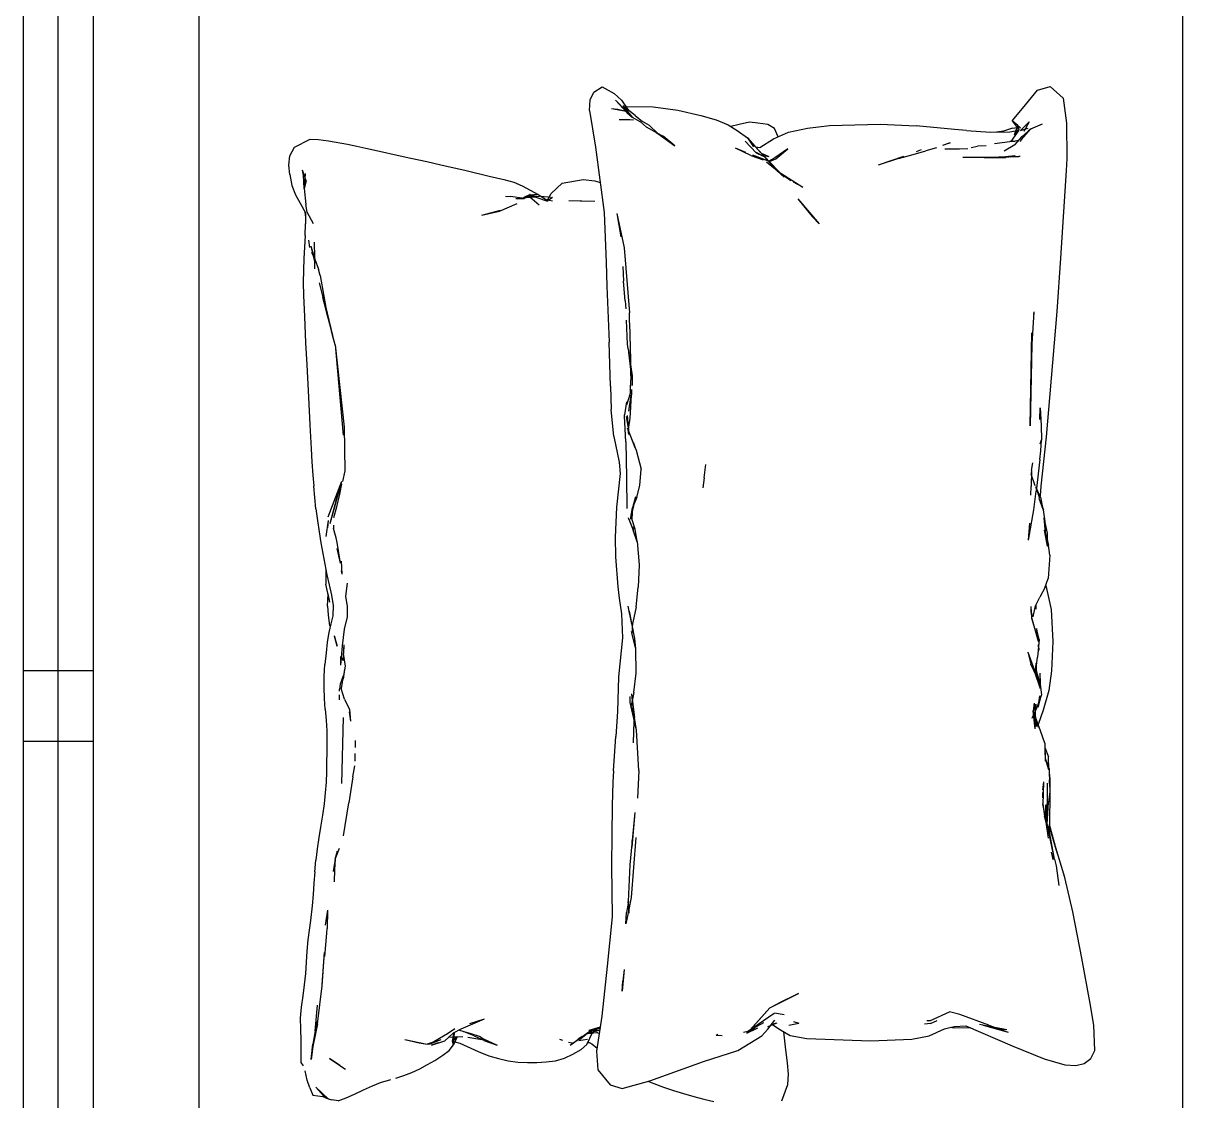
# Model space of a CAD drawing. Header units: metres. Extents: x -658 to -58, y -713 to -118.
# Drawn here: x -199.13 to -198.305, y -129.84 to -129.074 of the extents above; entities that cross this region are included whole.
import ezdxf

# ---------------------------------------------------------------- set-up
doc = ezdxf.new("R2010")
doc.units = ezdxf.units.M
doc.header["$LTSCALE"] = 100
doc.layers.add('plan', color=8, linetype='Continuous')

# ---------------------------------------------------------------- blocks, each defined once
blk = doc.blocks.new('TRAVESSEIRO com textura - TRAVESSEIRO com textura-V45-الدور الارضي')
for p, q in [((-0.06458, -0.1793), (-0.08007, -0.18207)), ((-0.0465, -0.17861), (-0.06458, -0.1793)), ((-0.04097, -0.18147), (-0.0465, -0.17861)), ((-0.03733, -0.18629), (-0.04097, -0.18147)), ((-0.11223, -0.188), (-0.14529, -0.19436)), ((-0.08007, -0.18207), (-0.11223, -0.188)), ((-0.03586, -0.19216), (-0.03733, -0.18629)), ((-0.14529, -0.19436), (-0.16969, -0.19995)), ((-0.03647, -0.20007), (-0.03586, -0.19216)), ((-0.73243, -0.21039), (-0.72415, -0.20116)), ((-0.72415, -0.20116), (-0.70639, -0.19887)), ((-0.70639, -0.19887), (-0.68118, -0.19863)), ((-0.68118, -0.19863), (-0.67268, -0.199)), ((-0.67268, -0.199), (-0.61027, -0.20304)), ((-0.61027, -0.20304), (-0.57231, -0.20582)), ((-0.57231, -0.20582), (-0.51369, -0.2106)), ((-0.18656, -0.20535), (-0.20744, -0.21094)), ((-0.16969, -0.19995), (-0.20644, -0.2111)), ((-0.18656, -0.20535), (-0.20644, -0.2111)), ((-0.18269, -0.20726), (-0.17799, -0.20618)), ((-0.17799, -0.20618), (-0.16401, -0.2042)), ((-0.04066, -0.21474), (-0.03647, -0.20007)), ((-0.72971, -0.21935), (-0.73243, -0.21039)), ((-0.51369, -0.2106), (-0.48307, -0.21328)), ((-0.48307, -0.21328), (-0.44817, -0.21702)), ((-0.42304, -0.21396), (-0.43131, -0.21526)), ((-0.41464, -0.21226), (-0.42545, -0.21475)), ((-0.41495, -0.21383), (-0.42545, -0.21475)), ((-0.41495, -0.21383), (-0.42304, -0.21396)), ((-0.41678, -0.2144), (-0.40599, -0.21162)), ((-0.40528, -0.21237), (-0.41678, -0.2144)), ((-0.40525, -0.21204), (-0.41464, -0.21226)), ((-0.39892, -0.21078), (-0.40599, -0.21162)), ((-0.39892, -0.21078), (-0.38244, -0.21187)), ((-0.37564, -0.21425), (-0.38244, -0.21187)), ((-0.37741, -0.21363), (-0.36035, -0.20971)), ((-0.37564, -0.21425), (-0.36911, -0.21773)), ((-0.36035, -0.20971), (-0.33747, -0.20858)), ((-0.33747, -0.20858), (-0.31669, -0.20959)), ((-0.31669, -0.20959), (-0.30273, -0.21132)), ((-0.30273, -0.21132), (-0.2888, -0.2154)), ((-0.26514, -0.21433), (-0.27413, -0.21743)), ((-0.26514, -0.21433), (-0.25255, -0.21397)), ((-0.26219, -0.21424), (-0.2556, -0.21169)), ((-0.26094, -0.21435), (-0.25255, -0.21397)), ((-0.24627, -0.21136), (-0.2556, -0.21169)), ((-0.24714, -0.21125), (-0.25414, -0.21378)), ((-0.24627, -0.21136), (-0.25414, -0.21378)), ((-0.24714, -0.21125), (-0.23648, -0.21082)), ((-0.24714, -0.21125), (-0.23919, -0.21091)), ((-0.24714, -0.21125), (-0.24627, -0.21113)), ((-0.24627, -0.21113), (-0.23648, -0.21082)), ((-0.24071, -0.2107), (-0.23369, -0.21075)), ((-0.23648, -0.21082), (-0.23919, -0.21091)), ((-0.20751, -0.21263), (-0.23675, -0.21231)), ((-0.23648, -0.21082), (-0.23091, -0.21067)), ((-0.23091, -0.21067), (-0.22338, -0.21166)), ((-0.23013, -0.21078), (-0.20744, -0.21094)), ((-0.20751, -0.21263), (-0.22338, -0.21166)), ((-0.20632, -0.2126), (-0.22217, -0.21567)), ((-0.22141, -0.21379), (-0.21285, -0.21387)), ((-0.20955, -0.21323), (-0.22103, -0.21326)), ((-0.20335, -0.21115), (-0.21341, -0.21453)), ((-0.20632, -0.2126), (-0.21341, -0.21453)), ((-0.21189, -0.21408), (-0.21341, -0.21453)), ((-0.21058, -0.21389), (-0.19764, -0.21183)), ((-0.20751, -0.21263), (-0.20899, -0.21312)), ((-0.20556, -0.21243), (-0.20751, -0.21263)), ((-0.20556, -0.21243), (-0.19051, -0.20938)), ((-0.18269, -0.20726), (-0.20335, -0.21115)), ((-0.19051, -0.20938), (-0.18282, -0.20759)), ((-0.18252, -0.20843), (-0.18772, -0.20946)), ((-0.18587, -0.20918), (-0.18252, -0.20843)), ((-0.71678, -0.23019), (-0.72971, -0.21935)), ((-0.70237, -0.2241), (-0.70583, -0.21595)), ((-0.5722, -0.22208), (-0.54913, -0.22356)), ((-0.5722, -0.22208), (-0.57039, -0.22225)), ((-0.50368, -0.21765), (-0.49123, -0.21676)), ((-0.4956, -0.21786), (-0.50368, -0.21765)), ((-0.49123, -0.21676), (-0.48098, -0.21669)), ((-0.4732, -0.21703), (-0.48098, -0.21669)), ((-0.47816, -0.21768), (-0.48098, -0.21669)), ((-0.48098, -0.21669), (-0.47802, -0.21766)), ((-0.46707, -0.21776), (-0.4732, -0.21703)), ((-0.46707, -0.21776), (-0.4445, -0.2203)), ((-0.45929, -0.22365), (-0.46471, -0.2227)), ((-0.44839, -0.22105), (-0.45655, -0.22394)), ((-0.44817, -0.21702), (-0.4412, -0.21768)), ((-0.44791, -0.22088), (-0.43985, -0.21808)), ((-0.44023, -0.21722), (-0.44636, -0.22009)), ((-0.43985, -0.21808), (-0.44615, -0.22001)), ((-0.43129, -0.2221), (-0.4445, -0.2203)), ((-0.44023, -0.21722), (-0.43165, -0.21558)), ((-0.43955, -0.21843), (-0.43131, -0.21526)), ((-0.43955, -0.21843), (-0.43165, -0.21558)), ((-0.40975, -0.22592), (-0.43129, -0.2221)), ((-0.36287, -0.22081), (-0.36911, -0.21773)), ((-0.36052, -0.22039), (-0.36363, -0.22044)), ((-0.35513, -0.22266), (-0.36287, -0.22081)), ((-0.35513, -0.22266), (-0.35758, -0.22265)), ((-0.33754, -0.21867), (-0.35445, -0.22356)), ((-0.35423, -0.22381), (-0.33754, -0.21867)), ((-0.33899, -0.21837), (-0.34683, -0.22023)), ((-0.34683, -0.22023), (-0.34237, -0.2197)), ((-0.33899, -0.21837), (-0.32643, -0.21952)), ((-0.33139, -0.2184), (-0.33538, -0.2187)), ((-0.33454, -0.21877), (-0.33139, -0.2184)), ((-0.32989, -0.22623), (-0.31239, -0.22003)), ((-0.31477, -0.22087), (-0.32643, -0.21952)), ((-0.31493, -0.21999), (-0.32221, -0.22053)), ((-0.31471, -0.22088), (-0.32221, -0.22053)), ((-0.31239, -0.22003), (-0.32154, -0.22411)), ((-0.31602, -0.2202), (-0.31784, -0.22052)), ((-0.30386, -0.21726), (-0.31649, -0.22158)), ((-0.31649, -0.22158), (-0.31239, -0.22003)), ((-0.31602, -0.2202), (-0.30732, -0.21752)), ((-0.31602, -0.2202), (-0.31493, -0.21999)), ((-0.31503, -0.21777), (-0.30773, -0.21765)), ((-0.30386, -0.21726), (-0.31239, -0.22003)), ((-0.30732, -0.21752), (-0.29937, -0.21654)), ((-0.29201, -0.21932), (-0.29937, -0.21654)), ((-0.29201, -0.21932), (-0.29888, -0.21679)), ((-0.29095, -0.21908), (-0.29888, -0.21679)), ((-0.29095, -0.21908), (-0.29881, -0.21785)), ((-0.29379, -0.22183), (-0.27711, -0.22052)), ((-0.29379, -0.22183), (-0.28823, -0.22252)), ((-0.28895, -0.22145), (-0.29309, -0.2206)), ((-0.29309, -0.2206), (-0.28426, -0.22148)), ((-0.28291, -0.22334), (-0.29201, -0.21932)), ((-0.28696, -0.22129), (-0.29201, -0.21932)), ((-0.2888, -0.2154), (-0.2785, -0.21901)), ((-0.27413, -0.21743), (-0.28823, -0.22252)), ((-0.27647, -0.21869), (-0.28823, -0.22252)), ((-0.27548, -0.2211), (-0.28823, -0.22252)), ((-0.27647, -0.21869), (-0.28655, -0.22187)), ((-0.27711, -0.22052), (-0.28655, -0.22187)), ((-0.27548, -0.2211), (-0.28426, -0.22148)), ((-0.23212, -0.21566), (-0.23777, -0.21489)), ((-0.22147, -0.21555), (-0.23777, -0.21489)), ((-0.23009, -0.21594), (-0.22631, -0.21581)), ((-0.22217, -0.21567), (-0.21341, -0.21453)), ((-0.22147, -0.21555), (-0.22217, -0.21567)), ((-0.0498, -0.23744), (-0.04066, -0.21474)), ((-0.70795, -0.23748), (-0.71678, -0.23019)), ((-0.70716, -0.2254), (-0.70109, -0.23167)), ((-0.70716, -0.2254), (-0.70027, -0.2291)), ((-0.70109, -0.23167), (-0.70266, -0.22615)), ((-0.70118, -0.22585), (-0.70237, -0.2241)), ((-0.69467, -0.23077), (-0.70237, -0.2241)), ((-0.70237, -0.2241), (-0.69687, -0.23045)), ((-0.69095, -0.23568), (-0.69687, -0.23045)), ((-0.69467, -0.23077), (-0.69316, -0.232)), ((-0.4909, -0.22469), (-0.55725, -0.22346)), ((-0.54913, -0.22356), (-0.4909, -0.22469)), ((-0.45929, -0.22365), (-0.45655, -0.22394)), ((-0.45929, -0.22365), (-0.44788, -0.224)), ((-0.44155, -0.22425), (-0.44788, -0.224)), ((-0.40975, -0.22592), (-0.42177, -0.22498)), ((-0.35445, -0.22356), (-0.36255, -0.22402)), ((-0.35823, -0.22391), (-0.36255, -0.22402)), ((-0.32989, -0.22623), (-0.32154, -0.22411)), ((-0.70467, -0.23338), (-0.70795, -0.23748)), ((-0.70795, -0.23748), (-0.70334, -0.23397)), ((-0.70467, -0.23338), (-0.70294, -0.23162)), ((-0.70133, -0.23256), (-0.70467, -0.23338)), ((-0.70092, -0.23495), (-0.70467, -0.23338)), ((-0.70467, -0.23338), (-0.70094, -0.23482)), ((-0.70467, -0.23338), (-0.69886, -0.23479)), ((-0.70334, -0.23397), (-0.69886, -0.23479)), ((-0.70272, -0.23724), (-0.70313, -0.23402)), ((-0.70272, -0.23724), (-0.70056, -0.24364)), ((-0.7002, -0.23908), (-0.70133, -0.23256)), ((-0.69319, -0.23817), (-0.70133, -0.23256)), ((-0.70133, -0.23256), (-0.69802, -0.23595)), ((-0.70029, -0.23507), (-0.69802, -0.23595)), ((-0.6998, -0.25293), (-0.7002, -0.23908)), ((-0.69319, -0.23817), (-0.69428, -0.23274)), ((-0.69325, -0.23525), (-0.69329, -0.23908)), ((-0.69195, -0.25014), (-0.69329, -0.23908)), ((-0.69095, -0.23568), (-0.68636, -0.24316)), ((-0.68248, -0.23851), (-0.68327, -0.23525)), ((-0.68218, -0.24701), (-0.68327, -0.23525)), ((-0.68271, -0.23187), (-0.68218, -0.24701)), ((-0.68271, -0.23187), (-0.68265, -0.23274)), ((-0.68218, -0.24701), (-0.68265, -0.23274)), ((-0.06407, -0.27038), (-0.0498, -0.23744)), ((-0.70056, -0.24364), (-0.69992, -0.24863)), ((-0.68206, -0.26294), (-0.68218, -0.24701)), ((-0.6821, -0.27268), (-0.68159, -0.24214)), ((-0.06542, -0.26077), (-0.06157, -0.24119)), ((-0.06463, -0.25802), (-0.05953, -0.24044)), ((-0.06456, -0.2542), (-0.05953, -0.24044)), ((-0.06174, -0.24655), (-0.06157, -0.24119)), ((-0.70107, -0.27005), (-0.6998, -0.25293)), ((-0.06456, -0.2542), (-0.07212, -0.27482)), ((-0.69022, -0.25588), (-0.68998, -0.2621)), ((-0.68892, -0.26669), (-0.68998, -0.2621)), ((-0.6821, -0.27268), (-0.68206, -0.26294)), ((-0.70107, -0.27005), (-0.7017, -0.27858)), ((-0.68811, -0.27501), (-0.68839, -0.26899)), ((-0.06367, -0.27883), (-0.06407, -0.27038)), ((-0.06268, -0.26717), (-0.06258, -0.27867)), ((-0.7017, -0.27858), (-0.70431, -0.30589)), ((-0.68816, -0.28538), (-0.68811, -0.27501)), ((-0.07212, -0.27482), (-0.0742, -0.28198)), ((-0.06195, -0.28574), (-0.06367, -0.27883)), ((-0.06258, -0.27867), (-0.06298, -0.28158)), ((-0.69164, -0.28436), (-0.69229, -0.28164)), ((-0.69229, -0.28164), (-0.69037, -0.28694)), ((-0.68816, -0.28538), (-0.68825, -0.28213)), ((-0.0679, -0.29555), (-0.0742, -0.28198)), ((-0.05715, -0.29651), (-0.06195, -0.28574)), ((-0.68876, -0.29137), (-0.68658, -0.29893)), ((-0.06794, -0.29809), (-0.0679, -0.29555)), ((-0.06574, -0.29563), (-0.0679, -0.29091)), ((-0.06574, -0.29563), (-0.0654, -0.29974)), ((-0.05477, -0.30881), (-0.05715, -0.29651)), ((-0.6874, -0.30215), (-0.68603, -0.30567)), ((-0.684, -0.30784), (-0.68658, -0.29893)), ((-0.70556, -0.33146), (-0.70431, -0.30589)), ((-0.68126, -0.31843), (-0.684, -0.30784)), ((-0.05336, -0.33837), (-0.05477, -0.30881)), ((-0.68249, -0.31479), (-0.67641, -0.33292)), ((-0.68126, -0.31843), (-0.67641, -0.33292)), ((-0.70456, -0.3674), (-0.70556, -0.33146)), ((-0.05507, -0.38353), (-0.05336, -0.33837)), ((-0.70276, -0.38301), (-0.70456, -0.3674)), ((-0.65256, -0.38999), (-0.63472, -0.37473)), ((-0.63472, -0.37473), (-0.63999, -0.37973)), ((-0.69994, -0.39666), (-0.70276, -0.38301)), ((-0.67236, -0.40476), (-0.66068, -0.3864)), ((-0.66068, -0.3864), (-0.66445, -0.39296)), ((-0.65256, -0.38999), (-0.63999, -0.37973)), ((-0.05724, -0.39532), (-0.05507, -0.38353)), ((-0.67236, -0.40476), (-0.66564, -0.39504)), ((-0.07704, -0.40991), (-0.08708, -0.3896)), ((-0.08708, -0.3896), (-0.0801, -0.40392)), ((-0.06717, -0.3931), (-0.06606, -0.38936)), ((-0.06465, -0.39642), (-0.06606, -0.38936)), ((-0.06127, -0.40233), (-0.05724, -0.39532)), ((-0.69665, -0.40386), (-0.70245, -0.40652)), ((-0.6951, -0.40728), (-0.69994, -0.39666)), ((-0.68092, -0.40554), (-0.68801, -0.39716)), ((-0.68801, -0.39716), (-0.68156, -0.40626)), ((-0.66792, -0.39958), (-0.68785, -0.41876)), ((-0.67236, -0.40476), (-0.66792, -0.39958)), ((-0.07704, -0.40991), (-0.0801, -0.40392)), ((-0.07206, -0.39981), (-0.07316, -0.40664)), ((-0.06545, -0.40847), (-0.06127, -0.40233)), ((-0.04715, -0.39846), (-0.05986, -0.39987)), ((-0.03789, -0.39742), (-0.04715, -0.39846)), ((-0.02977, -0.39656), (-0.03789, -0.39742)), ((-0.02243, -0.39718), (-0.02977, -0.39656)), ((-0.0108, -0.40131), (-0.02243, -0.39718)), ((-0.70526, -0.41137), (-0.70641, -0.41843)), ((-0.70245, -0.40652), (-0.70526, -0.41137)), ((-0.68902, -0.41699), (-0.6951, -0.40728)), ((-0.67236, -0.40476), (-0.68997, -0.42063)), ((-0.67236, -0.40476), (-0.68785, -0.41876)), ((-0.68478, -0.41529), (-0.68267, -0.41052)), ((-0.67906, -0.41014), (-0.68358, -0.42202)), ((-0.68338, -0.41424), (-0.68267, -0.41052)), ((-0.67906, -0.41014), (-0.68198, -0.41824)), ((-0.68156, -0.40626), (-0.67931, -0.41054)), ((-0.67906, -0.41014), (-0.68092, -0.40554)), ((-0.67236, -0.40476), (-0.67868, -0.41228)), ((-0.05887, -0.42596), (-0.07704, -0.40991)), ((-0.07704, -0.40991), (-0.06626, -0.41938)), ((-0.0597, -0.4264), (-0.07319, -0.40684)), ((-0.0617, -0.41133), (-0.06819, -0.40638)), ((-0.0661, -0.40503), (-0.0655, -0.40731)), ((-0.0661, -0.40503), (-0.06348, -0.41146)), ((-0.05701, -0.41555), (-0.0617, -0.41133)), ((-0.70641, -0.41843), (-0.70703, -0.42445)), ((-0.69578, -0.42575), (-0.68684, -0.41763)), ((-0.69578, -0.42575), (-0.68997, -0.42063)), ((-0.69357, -0.42753), (-0.68514, -0.41964)), ((-0.68944, -0.41994), (-0.68902, -0.41699)), ((-0.68572, -0.41963), (-0.68274, -0.41473)), ((-0.68514, -0.41964), (-0.68274, -0.41473)), ((-0.68324, -0.42346), (-0.68029, -0.41452)), ((-0.0663, -0.41431), (-0.0597, -0.4264)), ((-0.05887, -0.42596), (-0.06626, -0.41938)), ((-0.0603, -0.42495), (-0.06263, -0.41846)), ((-0.05898, -0.4262), (-0.06257, -0.41899)), ((-0.0603, -0.42495), (-0.06257, -0.41899)), ((-0.04651, -0.43266), (-0.05701, -0.41555)), ((-0.70703, -0.42445), (-0.70541, -0.43176)), ((-0.70108, -0.43317), (-0.69578, -0.42575)), ((-0.69578, -0.42575), (-0.68951, -0.42142)), ((-0.68324, -0.42346), (-0.6885, -0.43441)), ((-0.6855, -0.42685), (-0.6885, -0.43441)), ((-0.0602, -0.42566), (-0.05936, -0.42861)), ((-0.70541, -0.43176), (-0.70394, -0.43774)), ((-0.70513, -0.43965), (-0.70108, -0.43317)), ((-0.03867, -0.45706), (-0.04651, -0.43266)), ((-0.70858, -0.44809), (-0.70513, -0.43965)), ((-0.05745, -0.44806), (-0.05716, -0.44389)), ((-0.71182, -0.45909), (-0.70858, -0.44809)), ((-0.05745, -0.44806), (-0.05822, -0.44686)), ((-0.01197, -0.45683), (-0.01021, -0.44964)), ((-0.71554, -0.47531), (-0.71182, -0.45909)), ((-0.45402, -0.45661), (-0.46349, -0.45551)), ((-0.45402, -0.45661), (-0.44679, -0.45759)), ((-0.03134, -0.47746), (-0.03867, -0.45706)), ((-0.01391, -0.46404), (-0.01197, -0.45683)), ((-0.01598, -0.47122), (-0.01391, -0.46404)), ((-0.7179, -0.4929), (-0.71554, -0.47531)), ((-0.69907, -0.48969), (-0.69014, -0.47743)), ((-0.69014, -0.47743), (-0.69705, -0.4858)), ((-0.02507, -0.49524), (-0.03134, -0.47746)), ((-0.02056, -0.48548), (-0.0182, -0.47838)), ((-0.0182, -0.47838), (-0.01598, -0.47122)), ((-0.69979, -0.49076), (-0.69705, -0.4858)), ((-0.02304, -0.49247), (-0.02056, -0.48548)), ((-0.71819, -0.51247), (-0.7179, -0.4929)), ((-0.70463, -0.49552), (-0.69907, -0.48969)), ((-0.69907, -0.48969), (-0.70352, -0.49758)), ((-0.69979, -0.49076), (-0.69907, -0.48969)), ((-0.02469, -0.4966), (-0.02304, -0.49247)), ((-0.71187, -0.5057), (-0.70745, -0.50054)), ((-0.71055, -0.50794), (-0.70733, -0.50187)), ((-0.70463, -0.49552), (-0.70745, -0.50054)), ((-0.70352, -0.49758), (-0.70733, -0.50187)), ((-0.47361, -0.50498), (-0.46007, -0.50145)), ((-0.44849, -0.50243), (-0.46007, -0.50145)), ((-0.44026, -0.50447), (-0.44849, -0.50243)), ((-0.40879, -0.50417), (-0.39217, -0.50292)), ((-0.39217, -0.50292), (-0.37611, -0.50347)), ((-0.24585, -0.50321), (-0.27439, -0.50465)), ((-0.24585, -0.50321), (-0.22613, -0.50403)), ((-0.01953, -0.51501), (-0.02507, -0.49524)), ((-0.72256, -0.51533), (-0.71527, -0.51056)), ((-0.71187, -0.5057), (-0.71868, -0.51449)), ((-0.71868, -0.51449), (-0.71055, -0.50794)), ((-0.71483, -0.51208), (-0.71049, -0.50781)), ((-0.71384, -0.51164), (-0.71049, -0.50781)), ((-0.70855, -0.50696), (-0.70897, -0.51181)), ((-0.70855, -0.50696), (-0.70863, -0.51704)), ((-0.61758, -0.51363), (-0.57143, -0.50979)), ((-0.5642, -0.50979), (-0.57143, -0.50979)), ((-0.54919, -0.51108), (-0.56605, -0.51177)), ((-0.5642, -0.50979), (-0.5291, -0.50889)), ((-0.54586, -0.51075), (-0.54919, -0.51108)), ((-0.54586, -0.51075), (-0.52668, -0.50772)), ((-0.54586, -0.51075), (-0.5311, -0.5091)), ((-0.54332, -0.51047), (-0.5291, -0.50889)), ((-0.54083, -0.5095), (-0.52372, -0.5088)), ((-0.54083, -0.5095), (-0.5311, -0.5091)), ((-0.5311, -0.5091), (-0.52372, -0.5088)), ((-0.52668, -0.50772), (-0.51957, -0.50792)), ((-0.51636, -0.50898), (-0.52372, -0.5088)), ((-0.5143, -0.50893), (-0.52372, -0.5088)), ((-0.51301, -0.50811), (-0.51677, -0.508)), ((-0.50599, -0.51167), (-0.5143, -0.50893)), ((-0.50132, -0.51014), (-0.51281, -0.50865)), ((-0.51281, -0.50865), (-0.49652, -0.50938)), ((-0.49824, -0.51138), (-0.48473, -0.51031)), ((-0.49824, -0.51138), (-0.48847, -0.51074)), ((-0.49762, -0.51206), (-0.4906, -0.51092)), ((-0.49652, -0.50938), (-0.48847, -0.51074)), ((-0.48966, -0.51132), (-0.47536, -0.50579)), ((-0.47536, -0.50579), (-0.48847, -0.51074)), ((-0.48473, -0.51031), (-0.48847, -0.51074)), ((-0.47891, -0.50698), (-0.47536, -0.50579)), ((-0.47536, -0.50579), (-0.47361, -0.50498)), ((-0.44046, -0.50555), (-0.42449, -0.50898)), ((-0.44046, -0.50555), (-0.43254, -0.50756)), ((-0.44026, -0.50447), (-0.43254, -0.50756)), ((-0.42449, -0.50898), (-0.43254, -0.50756)), ((-0.43254, -0.50756), (-0.42479, -0.50802)), ((-0.42459, -0.51028), (-0.42545, -0.51044)), ((-0.41744, -0.50575), (-0.42479, -0.50802)), ((-0.42459, -0.51028), (-0.41675, -0.5072)), ((-0.41943, -0.50764), (-0.41755, -0.50699)), ((-0.40879, -0.50417), (-0.41744, -0.50575)), ((-0.40836, -0.50437), (-0.41675, -0.5072)), ((-0.36216, -0.50493), (-0.37611, -0.50347)), ((-0.35, -0.50809), (-0.36272, -0.51066)), ((-0.36216, -0.50493), (-0.35118, -0.50726)), ((-0.33968, -0.50589), (-0.35913, -0.50981)), ((-0.34246, -0.50773), (-0.35118, -0.50726)), ((-0.33232, -0.50517), (-0.34472, -0.50836)), ((-0.33232, -0.50517), (-0.34246, -0.50773)), ((-0.33232, -0.50517), (-0.33968, -0.50589)), ((-0.31512, -0.50489), (-0.33232, -0.50517)), ((-0.30135, -0.50672), (-0.31512, -0.50489)), ((-0.30135, -0.50672), (-0.29209, -0.50864)), ((-0.30022, -0.50826), (-0.28344, -0.50608)), ((-0.30022, -0.50826), (-0.28097, -0.50638)), ((-0.29413, -0.50927), (-0.29841, -0.50927)), ((-0.27439, -0.50465), (-0.29413, -0.50927)), ((-0.27439, -0.50465), (-0.29209, -0.50864)), ((-0.27439, -0.50465), (-0.28344, -0.50608)), ((-0.26553, -0.50697), (-0.28097, -0.50638)), ((-0.21598, -0.50595), (-0.17871, -0.50938)), ((-0.21598, -0.50595), (-0.19137, -0.50816)), ((-0.19817, -0.50528), (-0.15555, -0.50857)), ((-0.19598, -0.50801), (-0.19137, -0.50816)), ((-0.17871, -0.50938), (-0.15263, -0.51074)), ((-0.15555, -0.50857), (-0.14452, -0.5108)), ((-0.14422, -0.51003), (-0.15263, -0.51074)), ((-0.14422, -0.51003), (-0.15257, -0.51036)), ((-0.15257, -0.51036), (-0.1447, -0.51192)), ((-0.14452, -0.5108), (-0.1366, -0.51232)), ((-0.72743, -0.52062), (-0.72256, -0.51533)), ((-0.72266, -0.51958), (-0.71384, -0.51164)), ((-0.72266, -0.51958), (-0.71483, -0.51208)), ((-0.71685, -0.52252), (-0.71483, -0.51208)), ((-0.71685, -0.52252), (-0.71625, -0.5181)), ((-0.71625, -0.5181), (-0.71483, -0.51208)), ((-0.70897, -0.51181), (-0.70863, -0.51704)), ((-0.64205, -0.51866), (-0.61758, -0.51363)), ((-0.64205, -0.51866), (-0.62542, -0.51592)), ((-0.60423, -0.51452), (-0.59381, -0.51394)), ((-0.57982, -0.51288), (-0.59381, -0.51394)), ((-0.57982, -0.51288), (-0.57425, -0.51243)), ((-0.50803, -0.51181), (-0.49886, -0.51324)), ((-0.49789, -0.51334), (-0.49886, -0.51324)), ((-0.4795, -0.51239), (-0.49789, -0.51334)), ((-0.4834, -0.52087), (-0.46514, -0.5172)), ((-0.4795, -0.51239), (-0.45414, -0.51191)), ((-0.46514, -0.5172), (-0.45706, -0.51636)), ((-0.45706, -0.51636), (-0.43322, -0.51906)), ((-0.45414, -0.51191), (-0.43218, -0.5117)), ((-0.43322, -0.51906), (-0.41145, -0.51984)), ((-0.41145, -0.51984), (-0.39789, -0.51958)), ((-0.39789, -0.51958), (-0.37654, -0.51801)), ((-0.37654, -0.51801), (-0.36851, -0.51701)), ((-0.36851, -0.51701), (-0.35724, -0.51547)), ((-0.35724, -0.51547), (-0.34014, -0.51477)), ((-0.34014, -0.51477), (-0.31234, -0.51758)), ((-0.31234, -0.51758), (-0.28768, -0.51822)), ((-0.28768, -0.51822), (-0.27, -0.51943)), ((-0.24567, -0.52115), (-0.27, -0.51943)), ((-0.1366, -0.51232), (-0.1447, -0.51192)), ((-0.10426, -0.51362), (-0.08873, -0.51494)), ((-0.10426, -0.51362), (-0.09586, -0.51449)), ((-0.08873, -0.51494), (-0.09586, -0.51449)), ((-0.02225, -0.52337), (-0.01953, -0.51501)), ((-0.73208, -0.52925), (-0.72743, -0.52062)), ((-0.68925, -0.53398), (-0.64287, -0.5277)), ((-0.64287, -0.5277), (-0.60719, -0.5263)), ((-0.60719, -0.5263), (-0.59028, -0.52581)), ((-0.59028, -0.52581), (-0.55059, -0.52426)), ((-0.51929, -0.52335), (-0.55059, -0.52426)), ((-0.51929, -0.52335), (-0.50266, -0.52268)), ((-0.4834, -0.52087), (-0.50266, -0.52268)), ((-0.24567, -0.52115), (-0.23742, -0.5215)), ((-0.23742, -0.5215), (-0.22918, -0.52175)), ((-0.22918, -0.52175), (-0.22096, -0.52196)), ((-0.22096, -0.52196), (-0.19988, -0.52228)), ((-0.19988, -0.52228), (-0.17796, -0.52249)), ((-0.17796, -0.52249), (-0.14171, -0.52217)), ((-0.14171, -0.52217), (-0.1067, -0.52559)), ((-0.1067, -0.52559), (-0.07102, -0.5295)), ((-0.03281, -0.53221), (-0.02229, -0.52351)), ((-0.72838, -0.53512), (-0.73208, -0.52925)), ((-0.72287, -0.53765), (-0.72838, -0.53512)), ((-0.71542, -0.53822), (-0.68925, -0.53398)), ((-0.66613, -0.54275), (-0.66519, -0.5344)), ((-0.66519, -0.5344), (-0.66408, -0.53057)), ((-0.65059, -0.53445), (-0.65102, -0.55298)), ((-0.65059, -0.53445), (-0.65071, -0.54483)), ((-0.07102, -0.5295), (-0.04612, -0.53311)), ((-0.06323, -0.53062), (-0.06075, -0.53867)), ((-0.06309, -0.53065), (-0.05993, -0.53876)), ((-0.06259, -0.53214), (-0.06285, -0.53068)), ((-0.06075, -0.53867), (-0.06251, -0.53073)), ((-0.06128, -0.53529), (-0.05443, -0.54648)), ((-0.05913, -0.53881), (-0.06114, -0.53109)), ((-0.06114, -0.53109), (-0.06081, -0.53605)), ((-0.06072, -0.53099), (-0.06074, -0.53667)), ((-0.06044, -0.53555), (-0.06073, -0.53373)), ((-0.05088, -0.54017), (-0.05991, -0.53581)), ((-0.05878, -0.53127), (-0.05931, -0.53326)), ((-0.05865, -0.53948), (-0.05931, -0.53326)), ((-0.05123, -0.53652), (-0.04835, -0.53278)), ((-0.04612, -0.53311), (-0.03281, -0.53221)), ((-0.71542, -0.53822), (-0.72287, -0.53765)), ((-0.66359, -0.55753), (-0.66613, -0.54275)), ((-0.05034, -0.55193), (-0.05993, -0.53876)), ((-0.05453, -0.54519), (-0.05791, -0.5408)), ((-0.05443, -0.54648), (-0.05685, -0.54349)), ((-0.05453, -0.54519), (-0.05576, -0.54383)), ((-0.05432, -0.53971), (-0.05357, -0.54573)), ((-0.05273, -0.53928), (-0.05123, -0.53652)), ((-0.05173, -0.53744), (-0.05207, -0.5396)), ((-0.04734, -0.54411), (-0.05088, -0.54017)), ((-0.04401, -0.55002), (-0.04734, -0.54411)), ((-0.05576, -0.54503), (-0.05443, -0.54648)), ((-0.05034, -0.55193), (-0.05443, -0.54648)), ((-0.05264, -0.55324), (-0.05188, -0.54945)), ((-0.04119, -0.55606), (-0.04401, -0.55002)), ((-0.66359, -0.55753), (-0.65635, -0.56541)), ((-0.05383, -0.55718), (-0.05445, -0.55926)), ((-0.03933, -0.56242), (-0.04119, -0.55606)), ((-0.6509, -0.56855), (-0.65635, -0.56541)), ((-0.65553, -0.57478), (-0.65182, -0.5689)), ((-0.6509, -0.56855), (-0.65498, -0.58078)), ((-0.65429, -0.57281), (-0.65378, -0.56557)), ((-0.6509, -0.56855), (-0.6537, -0.5645)), ((-0.65077, -0.56447), (-0.65182, -0.5689)), ((-0.03844, -0.56906), (-0.03933, -0.56242)), ((-0.03807, -0.57577), (-0.03844, -0.56906)), ((-0.66167, -0.58602), (-0.65553, -0.57478)), ((-0.65553, -0.57478), (-0.65498, -0.58078)), ((-0.65553, -0.57478), (-0.65328, -0.58508)), ((-0.65383, -0.57703), (-0.65498, -0.58078)), ((-0.65394, -0.58295), (-0.65435, -0.57371)), ((-0.65394, -0.58295), (-0.65383, -0.57703)), ((-0.64801, -0.5741), (-0.65371, -0.5806)), ((-0.03801, -0.58241), (-0.03807, -0.57577)), ((-0.65551, -0.58046), (-0.6527, -0.58451)), ((-0.65551, -0.58046), (-0.65332, -0.585)), ((-0.65283, -0.58458), (-0.65416, -0.59436)), ((-0.65281, -0.59068), (-0.65371, -0.5806)), ((-0.65281, -0.59068), (-0.65283, -0.58458)), ((-0.03838, -0.58914), (-0.03801, -0.58241)), ((-0.66623, -0.59923), (-0.66444, -0.59213)), ((-0.66444, -0.59213), (-0.66167, -0.58602)), ((-0.64382, -0.6022), (-0.64912, -0.5897)), ((-0.03933, -0.59596), (-0.03838, -0.58914)), ((-0.66871, -0.60966), (-0.66623, -0.59923)), ((-0.65447, -0.59797), (-0.65416, -0.59436)), ((-0.65447, -0.59797), (-0.65407, -0.59621)), ((-0.64091, -0.6149), (-0.64434, -0.60152)), ((-0.64091, -0.6149), (-0.64382, -0.6022)), ((-0.04086, -0.60286), (-0.03933, -0.59596)), ((-0.67264, -0.62602), (-0.66871, -0.60966)), ((-0.0549, -0.61352), (-0.05035, -0.60381)), ((-0.05375, -0.61336), (-0.05035, -0.60381)), ((-0.04595, -0.6175), (-0.04285, -0.60979)), ((-0.04285, -0.60979), (-0.04086, -0.60286)), ((-0.06882, -0.61312), (-0.06555, -0.62362)), ((-0.06882, -0.61312), (-0.06173, -0.62969)), ((-0.05636, -0.61569), (-0.05873, -0.6231)), ((-0.05694, -0.62035), (-0.054, -0.61335)), ((-0.05636, -0.61569), (-0.0549, -0.61352)), ((-0.054, -0.61335), (-0.05576, -0.62482)), ((-0.05173, -0.63055), (-0.04595, -0.6175)), ((-0.67678, -0.64403), (-0.67264, -0.62602)), ((-0.05873, -0.6231), (-0.05983, -0.62756)), ((-0.05694, -0.62035), (-0.05978, -0.6273)), ((-0.06201, -0.63408), (-0.05849, -0.63916)), ((-0.06173, -0.62969), (-0.05897, -0.63526)), ((-0.05978, -0.6273), (-0.06103, -0.6311)), ((-0.05062, -0.63493), (-0.05946, -0.63427)), ((-0.05332, -0.63555), (-0.05933, -0.63453)), ((-0.05629, -0.62831), (-0.05584, -0.63884)), ((-0.05621, -0.63289), (-0.05584, -0.63884)), ((-0.05594, -0.63269), (-0.05062, -0.63493)), ((-0.05594, -0.63269), (-0.05332, -0.63555)), ((-0.05062, -0.63493), (-0.05332, -0.63555)), ((-0.05283, -0.634), (-0.05173, -0.63055)), ((-0.0467, -0.63793), (-0.05062, -0.63493)), ((-0.05897, -0.63526), (-0.05354, -0.64107)), ((-0.05849, -0.63916), (-0.05111, -0.6519)), ((-0.05038, -0.6506), (-0.05354, -0.64107)), ((-0.04316, -0.64254), (-0.0467, -0.63793)), ((-0.03951, -0.64834), (-0.04316, -0.64254)), ((-0.67897, -0.65393), (-0.67678, -0.64403)), ((-0.05418, -0.6439), (-0.05111, -0.6519)), ((-0.05418, -0.6439), (-0.0511, -0.65361)), ((-0.05271, -0.64813), (-0.05111, -0.6519)), ((-0.05204, -0.64576), (-0.05038, -0.6506)), ((-0.03657, -0.65335), (-0.03951, -0.64834)), ((-0.68146, -0.66526), (-0.67897, -0.65393)), ((-0.05451, -0.66964), (-0.0511, -0.65361)), ((-0.05451, -0.66964), (-0.05197, -0.6594)), ((-0.05197, -0.6594), (-0.0511, -0.65361)), ((-0.05111, -0.6519), (-0.0511, -0.65361)), ((-0.03353, -0.65897), (-0.03657, -0.65335)), ((-0.03104, -0.66467), (-0.03353, -0.65897)), ((-0.68357, -0.67506), (-0.68146, -0.66526)), ((-0.02883, -0.67033), (-0.03104, -0.66467)), ((-0.6864, -0.6877), (-0.68357, -0.67506)), ((-0.02694, -0.67593), (-0.02883, -0.67033)), ((-0.02372, -0.68677), (-0.02588, -0.67948)), ((-0.6886, -0.69721), (-0.6864, -0.6877)), ((-0.02157, -0.69251), (-0.02372, -0.68677)), ((-0.0185, -0.69895), (-0.02157, -0.69251)), ((-0.69, -0.70366), (-0.6886, -0.69721)), ((-0.01551, -0.7053), (-0.0185, -0.69895)), ((-0.69131, -0.71031), (-0.69, -0.70366)), ((-0.29644, -0.71243), (-0.28908, -0.70903)), ((-0.28908, -0.70903), (-0.28096, -0.70812)), ((-0.28755, -0.70928), (-0.28096, -0.70812)), ((-0.26709, -0.70488), (-0.26222, -0.70496)), ((-0.25778, -0.70503), (-0.25246, -0.70505)), ((-0.24118, -0.70656), (-0.2492, -0.70506)), ((-0.24118, -0.70656), (-0.22289, -0.70946)), ((-0.19932, -0.71332), (-0.22289, -0.70946)), ((-0.01301, -0.71123), (-0.01551, -0.7053)), ((-0.69367, -0.72397), (-0.69131, -0.71031)), ((-0.54873, -0.71922), (-0.48996, -0.71268)), ((-0.54873, -0.71922), (-0.4844, -0.71335)), ((-0.48996, -0.71268), (-0.45899, -0.7123)), ((-0.45899, -0.7123), (-0.45147, -0.71384)), ((-0.42159, -0.72279), (-0.45154, -0.71431)), ((-0.42622, -0.72412), (-0.45154, -0.71431)), ((-0.44251, -0.71589), (-0.44976, -0.71446)), ((-0.44229, -0.71589), (-0.44976, -0.71446)), ((-0.42159, -0.72279), (-0.44413, -0.71667)), ((-0.43335, -0.71792), (-0.44229, -0.71589)), ((-0.40807, -0.7177), (-0.41139, -0.71835)), ((-0.39325, -0.71534), (-0.40807, -0.7177)), ((-0.39325, -0.71534), (-0.40364, -0.71772)), ((-0.38538, -0.71405), (-0.39477, -0.71461)), ((-0.38538, -0.71405), (-0.38779, -0.71465)), ((-0.36988, -0.71166), (-0.37917, -0.71026)), ((-0.36255, -0.71038), (-0.36988, -0.71166)), ((-0.35521, -0.71036), (-0.36255, -0.71038)), ((-0.34623, -0.71252), (-0.35521, -0.71036)), ((-0.33438, -0.71395), (-0.34623, -0.71252)), ((-0.33521, -0.71295), (-0.32892, -0.71324)), ((-0.33521, -0.71295), (-0.32432, -0.7137)), ((-0.32084, -0.71506), (-0.33438, -0.71395)), ((-0.32004, -0.71169), (-0.32892, -0.71324)), ((-0.32684, -0.71502), (-0.32403, -0.71365)), ((-0.32084, -0.71506), (-0.32684, -0.71502)), ((-0.31075, -0.71356), (-0.32004, -0.71169)), ((-0.31788, -0.71256), (-0.31075, -0.71356)), ((-0.31304, -0.71333), (-0.3072, -0.71551)), ((-0.31304, -0.71333), (-0.30416, -0.71495)), ((-0.3072, -0.71551), (-0.30366, -0.716)), ((-0.29644, -0.71243), (-0.30416, -0.71495)), ((-0.30223, -0.71601), (-0.30366, -0.716)), ((-0.29606, -0.71594), (-0.29973, -0.71603)), ((-0.23656, -0.71433), (-0.28354, -0.71324)), ((-0.18265, -0.71915), (-0.19065, -0.7161)), ((-0.18265, -0.71915), (-0.18853, -0.71738)), ((-0.04083, -0.72316), (-0.03341, -0.71171)), ((-0.03594, -0.71573), (-0.04083, -0.72316)), ((-0.03594, -0.71573), (-0.03341, -0.71171)), ((-0.01081, -0.71689), (-0.01301, -0.71123)), ((-0.01081, -0.71689), (-0.01156, -0.72146)), ((-0.69467, -0.73089), (-0.69367, -0.72397)), ((-0.59797, -0.72982), (-0.56851, -0.72463)), ((-0.5928, -0.73062), (-0.57049, -0.72479)), ((-0.55518, -0.72091), (-0.58224, -0.72793)), ((-0.57686, -0.72669), (-0.56851, -0.72463)), ((-0.55518, -0.72091), (-0.57624, -0.72588)), ((-0.5554, -0.72102), (-0.57624, -0.72588)), ((-0.55518, -0.72091), (-0.57049, -0.72479)), ((-0.54873, -0.71922), (-0.5554, -0.72102)), ((-0.54873, -0.71922), (-0.55518, -0.72091)), ((-0.42567, -0.7201), (-0.43335, -0.71792)), ((-0.41217, -0.72554), (-0.4237, -0.72386)), ((-0.41842, -0.72433), (-0.4237, -0.72386)), ((-0.42037, -0.72023), (-0.41798, -0.72029)), ((-0.41139, -0.71835), (-0.41798, -0.72029)), ((-0.39248, -0.72649), (-0.38509, -0.72498)), ((-0.38893, -0.72576), (-0.37846, -0.72566)), ((-0.38509, -0.72498), (-0.37785, -0.72333)), ((-0.36554, -0.72289), (-0.37846, -0.72566)), ((-0.37785, -0.72333), (-0.37054, -0.72167)), ((-0.36554, -0.72289), (-0.37152, -0.72402)), ((-0.36279, -0.72456), (-0.37152, -0.72402)), ((-0.37054, -0.72167), (-0.36313, -0.72059)), ((-0.36313, -0.72059), (-0.35587, -0.7207)), ((-0.36279, -0.72456), (-0.35646, -0.72404)), ((-0.35646, -0.72404), (-0.34872, -0.72318)), ((-0.35587, -0.7207), (-0.3502, -0.72214)), ((-0.3502, -0.72214), (-0.34408, -0.72354)), ((-0.34408, -0.72354), (-0.33703, -0.72471)), ((-0.34182, -0.71981), (-0.33421, -0.7178)), ((-0.33421, -0.7178), (-0.3413, -0.71952)), ((-0.33703, -0.72471), (-0.32941, -0.72563)), ((-0.32941, -0.72563), (-0.32129, -0.72637)), ((-0.28937, -0.72619), (-0.28165, -0.7256)), ((-0.28165, -0.7256), (-0.27411, -0.72514)), ((-0.27411, -0.72514), (-0.26621, -0.72504)), ((-0.26621, -0.72504), (-0.2587, -0.7251)), ((-0.2587, -0.7251), (-0.25162, -0.72524)), ((-0.25162, -0.72524), (-0.24479, -0.72541)), ((-0.24479, -0.72541), (-0.23759, -0.72565)), ((-0.23759, -0.72565), (-0.2299, -0.72622)), ((-0.18265, -0.71915), (-0.17541, -0.71963)), ((-0.18265, -0.71915), (-0.17404, -0.72049)), ((-0.17541, -0.71963), (-0.16662, -0.71976)), ((-0.14643, -0.72463), (-0.13586, -0.72624)), ((-0.14643, -0.72463), (-0.13336, -0.72477)), ((-0.13001, -0.72505), (-0.13336, -0.72477)), ((-0.11355, -0.72645), (-0.13001, -0.72505)), ((-0.01214, -0.72413), (-0.02047, -0.73278)), ((-0.01214, -0.72413), (-0.0143, -0.72738)), ((-0.01379, -0.728), (-0.01214, -0.72413)), ((-0.01214, -0.72413), (-0.01156, -0.72146)), ((-0.69485, -0.73697), (-0.69467, -0.73089)), ((-0.61063, -0.73355), (-0.62169, -0.73385)), ((-0.6188, -0.73635), (-0.60959, -0.7336)), ((-0.6188, -0.73635), (-0.6069, -0.73363)), ((-0.60959, -0.7336), (-0.61424, -0.7357)), ((-0.6027, -0.73365), (-0.61063, -0.73355)), ((-0.60959, -0.7336), (-0.60256, -0.73108)), ((-0.6027, -0.73365), (-0.60959, -0.7336)), ((-0.59797, -0.72982), (-0.60256, -0.73108)), ((-0.5928, -0.73062), (-0.58224, -0.72793)), ((-0.44005, -0.73367), (-0.44807, -0.73437)), ((-0.43187, -0.73283), (-0.44005, -0.73367)), ((-0.43187, -0.73283), (-0.42372, -0.73178)), ((-0.42372, -0.73178), (-0.41569, -0.73057)), ((-0.41569, -0.73057), (-0.4078, -0.72926)), ((-0.4078, -0.72926), (-0.40006, -0.72789)), ((-0.40006, -0.72789), (-0.39248, -0.72649)), ((-0.313, -0.72689), (-0.32129, -0.72637)), ((-0.30491, -0.72696), (-0.313, -0.72689)), ((-0.29705, -0.72669), (-0.30491, -0.72696)), ((-0.28937, -0.72619), (-0.29705, -0.72669)), ((-0.2299, -0.72622), (-0.22206, -0.72705)), ((-0.22206, -0.72705), (-0.21413, -0.72812)), ((-0.21413, -0.72812), (-0.20542, -0.72946)), ((-0.20542, -0.72946), (-0.19814, -0.73065)), ((-0.19814, -0.73065), (-0.19002, -0.73183)), ((-0.19002, -0.73183), (-0.18193, -0.7328)), ((-0.17381, -0.73358), (-0.18193, -0.7328)), ((-0.17381, -0.73358), (-0.16568, -0.7342)), ((-0.16568, -0.7342), (-0.15758, -0.73475)), ((-0.09321, -0.72848), (-0.1162, -0.72673)), ((-0.09271, -0.72835), (-0.1162, -0.72673)), ((-0.06555, -0.73166), (-0.09271, -0.72835)), ((-0.06044, -0.73335), (-0.07877, -0.73174)), ((-0.06044, -0.73335), (-0.06733, -0.73219)), ((-0.06733, -0.73219), (-0.05109, -0.73501)), ((-0.06555, -0.73166), (-0.04952, -0.73496)), ((-0.0143, -0.72738), (-0.02047, -0.73278)), ((-0.01487, -0.73498), (-0.01379, -0.728)), ((-0.68918, -0.74815), (-0.69485, -0.73697)), ((-0.66532, -0.73984), (-0.67287, -0.74244)), ((-0.66925, -0.7416), (-0.67287, -0.74244)), ((-0.67055, -0.74046), (-0.65989, -0.74108)), ((-0.67055, -0.74046), (-0.66133, -0.74124)), ((-0.65989, -0.74108), (-0.66925, -0.7416)), ((-0.66532, -0.73984), (-0.65989, -0.74108)), ((-0.65989, -0.74108), (-0.64854, -0.74005)), ((-0.64929, -0.74401), (-0.64248, -0.74027)), ((-0.64296, -0.73909), (-0.64854, -0.74005)), ((-0.64323, -0.74068), (-0.63909, -0.7403)), ((-0.63458, -0.73446), (-0.64296, -0.73909)), ((-0.64248, -0.74027), (-0.63466, -0.74033)), ((-0.62643, -0.74054), (-0.63466, -0.74033)), ((-0.62643, -0.74054), (-0.61821, -0.74096)), ((-0.62303, -0.73819), (-0.61777, -0.7373)), ((-0.61821, -0.74096), (-0.61001, -0.74141)), ((-0.61001, -0.74141), (-0.60183, -0.74174)), ((-0.60183, -0.74174), (-0.59303, -0.74184)), ((-0.59303, -0.74184), (-0.58369, -0.74155)), ((-0.58369, -0.74155), (-0.56887, -0.74095)), ((-0.56887, -0.74095), (-0.54996, -0.74013)), ((-0.54996, -0.74013), (-0.53439, -0.73929)), ((-0.53439, -0.73929), (-0.51148, -0.73803)), ((-0.51148, -0.73803), (-0.49161, -0.73709)), ((-0.49161, -0.73709), (-0.47465, -0.7362)), ((-0.47465, -0.7362), (-0.46529, -0.73562)), ((-0.46529, -0.73562), (-0.45597, -0.73498)), ((-0.45597, -0.73498), (-0.44807, -0.73437)), ((-0.15758, -0.73475), (-0.14952, -0.73549)), ((-0.14952, -0.73549), (-0.13897, -0.73677)), ((-0.13897, -0.73677), (-0.12537, -0.73849)), ((-0.12537, -0.73849), (-0.11735, -0.73918)), ((-0.11735, -0.73918), (-0.10939, -0.73974)), ((-0.10939, -0.73974), (-0.10142, -0.74034)), ((-0.10142, -0.74034), (-0.09343, -0.74112)), ((-0.09343, -0.74112), (-0.08544, -0.74213)), ((-0.08544, -0.74213), (-0.07748, -0.74323)), ((-0.0401, -0.7361), (-0.05109, -0.73501)), ((-0.04952, -0.73496), (-0.0401, -0.7361)), ((-0.03813, -0.74347), (-0.03563, -0.7419)), ((-0.02539, -0.73917), (-0.03213, -0.74036)), ((-0.01994, -0.73711), (-0.02539, -0.73917)), ((-0.01994, -0.73711), (-0.01487, -0.73498)), ((-0.68311, -0.75135), (-0.68918, -0.74815)), ((-0.66968, -0.75138), (-0.66199, -0.75003)), ((-0.66199, -0.75003), (-0.65543, -0.74739)), ((-0.65543, -0.74739), (-0.64929, -0.74401)), ((-0.07748, -0.74323), (-0.06966, -0.74394)), ((-0.06966, -0.74394), (-0.06193, -0.74378)), ((-0.06193, -0.74378), (-0.05372, -0.7435)), ((-0.05372, -0.7435), (-0.03813, -0.74347)), ((-0.67633, -0.75212), (-0.68311, -0.75135)), ((-0.66968, -0.75138), (-0.67633, -0.75212))]:
    blk.add_line(p, q)
blk = doc.blocks.new('*U101')
blk.add_line((2.95, 0), (0.05, 0))
blk.add_lwpolyline([(2.95, -0.025), (2.95, 0.025), (0.05, 0.025), (0.05, -0.025)], close=True)
blk = doc.blocks.new('A$Cc2be8e3e')
at = {"layer": 'plan'}
for p, q in [((-10.1028, 16.50949), (-10.1028, 20.30949)), ((-10.8028, 19.90949), (-10.8028, 16.90949))]:
    blk.add_line(p, q, dxfattribs=at)
blk.add_lwpolyline([(-10.8778, 18.87616), (-10.8778, 18.92616), (-10.9278, 18.92616), (-10.9278, 18.87616)], close=True, dxfattribs=at)
at = {"layer": 'plan', "rotation": 269.9999999999999}
for name, p in [('*U101', (-10.9028, 19.90949)), ('TRAVESSEIRO com textura - TRAVESSEIRO com textura-V45-الدور الارضي', (-9.98671, 18.60949))]:
    blk.add_blockref(name, p, dxfattribs=at)

msp = doc.modelspace()

# ---------------------------------------------------------------- block references
at = {"layer": 'plan'}
msp.add_blockref('A$Cc2be8e3e', (-188.20201, -148.46073), dxfattribs=at)

doc.saveas('drawing.dxf')
